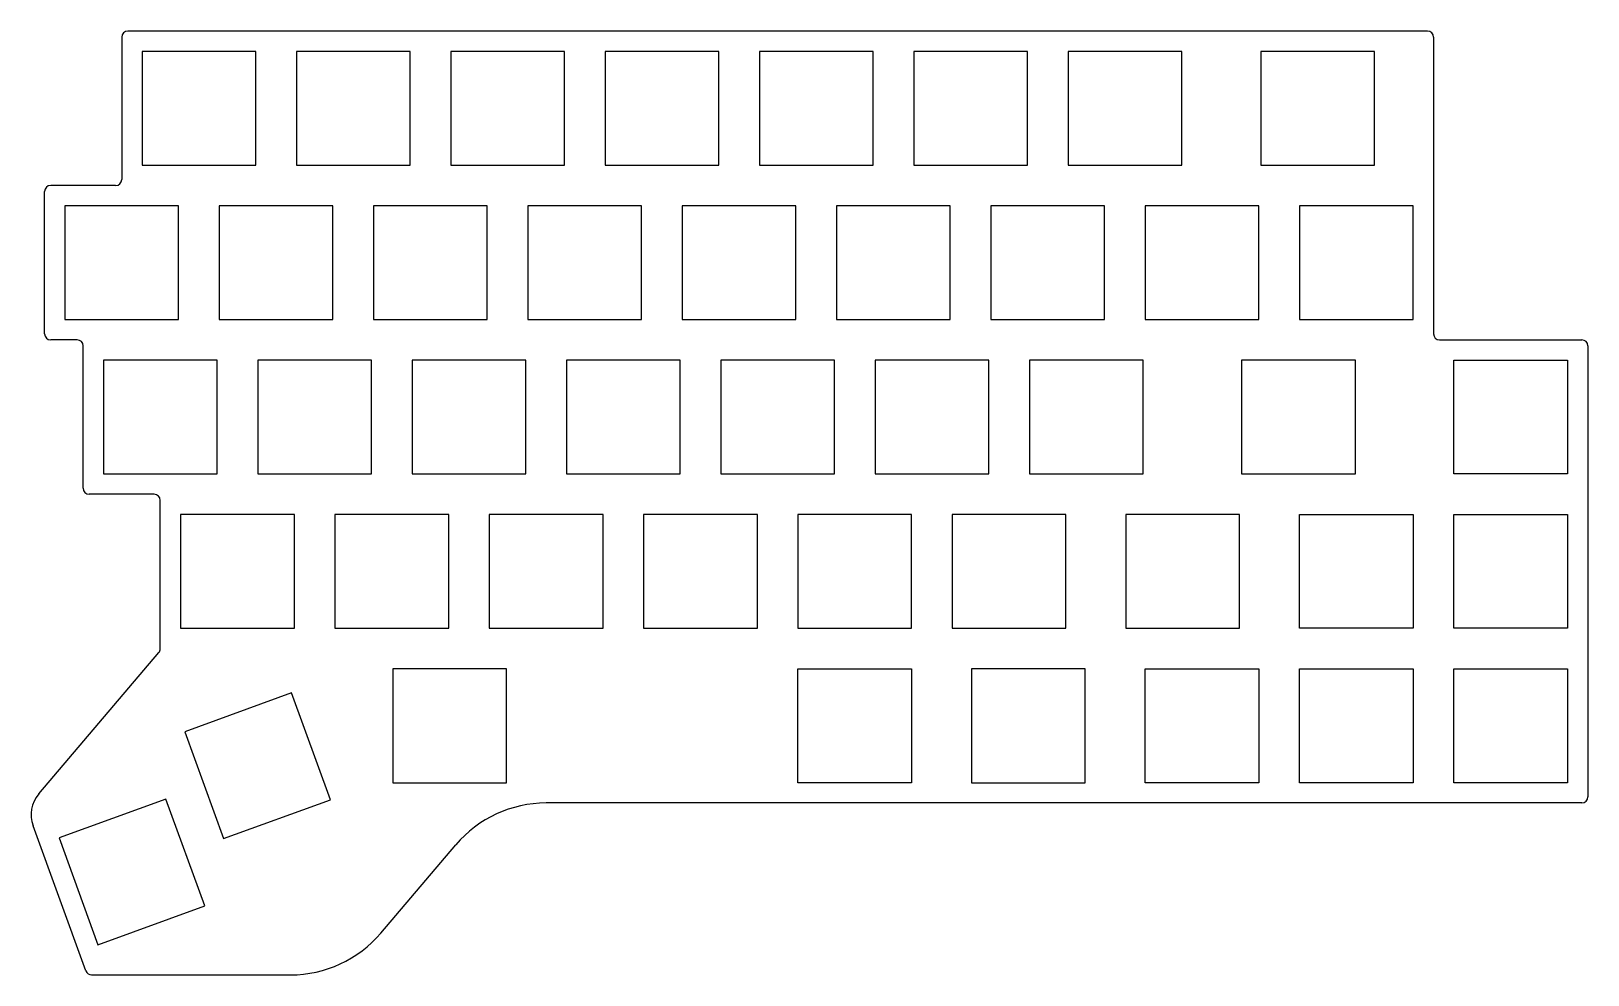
# Model space of a CAD drawing. Header units: millimetres. Extents: x 240 to 432, y -126 to -10.
import ezdxf

# ---------------------------------------------------------------- set-up
doc = ezdxf.new("R2010")
doc.units = ezdxf.units.MM
doc.layers.add('Sketch', color=7, linetype='CONTINUOUS')

msp = doc.modelspace()

# ---------------------------------------------------------------- linework, layer by layer
at = {"layer": 'Sketch'}
for p, q in [((251.392, -10.75), (251.392, -28.25)), ((412.142, -10), (252.142, -10)), ((412.892, -10.75), (412.892, -47.25)), ((267.892, -12.5), (253.892, -12.5)), ((253.892, -12.5), (253.892, -26.5)), ((267.892, -26.5), (267.892, -12.5)), ((286.892, -12.5), (272.892, -12.5)), ((272.892, -12.5), (272.892, -26.5)), ((286.892, -26.5), (286.892, -12.5)), ((305.892, -12.5), (291.892, -12.5)), ((291.892, -12.5), (291.892, -26.5)), ((305.892, -26.5), (305.892, -12.5)), ((324.892, -12.5), (310.892, -12.5)), ((310.892, -12.5), (310.892, -26.5)), ((324.892, -26.5), (324.892, -12.5)), ((343.892, -12.5), (329.892, -12.5)), ((329.892, -12.5), (329.892, -26.5)), ((343.892, -26.5), (343.892, -12.5)), ((362.892, -12.5), (348.892, -12.5)), ((348.892, -12.5), (348.892, -26.5)), ((362.892, -26.5), (362.892, -12.5)), ((381.892, -12.5), (367.892, -12.5)), ((367.892, -12.5), (367.892, -26.5)), ((381.892, -26.5), (381.892, -12.5)), ((405.642, -12.5), (391.642, -12.5)), ((391.642, -12.5), (391.642, -26.5)), ((405.642, -26.5), (405.642, -12.5)), ((253.892, -26.5), (267.892, -26.5)), ((272.892, -26.5), (286.892, -26.5)), ((291.892, -26.5), (305.892, -26.5)), ((310.892, -26.5), (324.892, -26.5)), ((329.892, -26.5), (343.892, -26.5)), ((348.892, -26.5), (362.892, -26.5)), ((367.892, -26.5), (381.892, -26.5)), ((391.642, -26.5), (405.642, -26.5)), ((241.892, -47.25), (241.892, -29.75)), ((250.642, -29), (242.642, -29)), ((258.392, -31.5), (244.392, -31.5)), ((244.392, -31.5), (244.392, -45.5)), ((258.392, -45.5), (258.392, -31.5)), ((277.392, -31.5), (263.392, -31.5)), ((263.392, -31.5), (263.392, -45.5)), ((277.392, -45.5), (277.392, -31.5)), ((296.392, -31.5), (282.392, -31.5)), ((282.392, -31.5), (282.392, -45.5)), ((296.392, -45.5), (296.392, -31.5)), ((315.392, -31.5), (301.392, -31.5)), ((301.392, -31.5), (301.392, -45.5)), ((315.392, -45.5), (315.392, -31.5)), ((334.392, -31.5), (320.392, -31.5)), ((320.392, -31.5), (320.392, -45.5)), ((334.392, -45.5), (334.392, -31.5)), ((353.392, -31.5), (339.392, -31.5)), ((339.392, -31.5), (339.392, -45.5)), ((353.392, -45.5), (353.392, -31.5)), ((372.392, -31.5), (358.392, -31.5)), ((358.392, -31.5), (358.392, -45.5)), ((372.392, -45.5), (372.392, -31.5)), ((391.392, -31.5), (377.392, -31.5)), ((377.392, -31.5), (377.392, -45.5)), ((391.392, -45.5), (391.392, -31.5)), ((410.392, -31.5), (396.392, -31.5)), ((396.392, -31.5), (396.392, -45.5)), ((410.392, -45.5), (410.392, -31.5)), ((244.392, -45.5), (258.392, -45.5)), ((263.392, -45.5), (277.392, -45.5)), ((282.392, -45.5), (296.392, -45.5)), ((301.392, -45.5), (315.392, -45.5)), ((320.392, -45.5), (334.392, -45.5)), ((339.392, -45.5), (353.392, -45.5)), ((358.392, -45.5), (372.392, -45.5)), ((377.392, -45.5), (391.392, -45.5)), ((396.392, -45.5), (410.392, -45.5)), ((245.892, -48), (242.642, -48)), ((246.642, -66.25), (246.642, -48.75)), ((413.642, -48), (431.142, -48)), ((431.892, -48.75), (431.892, -104.25)), ((263.142, -50.5), (249.142, -50.5)), ((249.142, -50.5), (249.142, -64.5)), ((263.142, -64.5), (263.142, -50.5)), ((282.142, -50.5), (268.142, -50.5)), ((268.142, -50.5), (268.142, -64.5)), ((282.142, -64.5), (282.142, -50.5)), ((301.142, -50.5), (287.142, -50.5)), ((287.142, -50.5), (287.142, -64.5)), ((301.142, -64.5), (301.142, -50.5)), ((320.142, -50.5), (306.142, -50.5)), ((306.142, -50.5), (306.142, -64.5)), ((320.142, -64.5), (320.142, -50.5)), ((339.142, -50.5), (325.142, -50.5)), ((325.142, -50.5), (325.142, -64.5)), ((339.142, -64.5), (339.142, -50.5)), ((358.142, -50.5), (344.142, -50.5)), ((344.142, -50.5), (344.142, -64.5)), ((358.142, -64.5), (358.142, -50.5)), ((377.142, -50.5), (363.142, -50.5)), ((363.142, -50.5), (363.142, -64.5)), ((377.142, -64.5), (377.142, -50.5)), ((403.267, -50.5), (389.267, -50.5)), ((389.267, -50.5), (389.267, -64.5)), ((403.267, -64.5), (403.267, -50.5)), ((415.392, -50.5), (429.392, -50.5)), ((415.392, -64.5), (415.392, -50.5)), ((429.392, -50.5), (429.392, -64.5)), ((249.142, -64.5), (263.142, -64.5)), ((268.142, -64.5), (282.142, -64.5)), ((287.142, -64.5), (301.142, -64.5)), ((306.142, -64.5), (320.142, -64.5)), ((325.142, -64.5), (339.142, -64.5)), ((344.142, -64.5), (358.142, -64.5)), ((363.142, -64.5), (377.142, -64.5)), ((389.267, -64.5), (403.267, -64.5)), ((429.392, -64.5), (415.392, -64.5)), ((255.392, -67), (247.392, -67)), ((256.142, -86), (256.142, -67.75)), ((272.642, -69.5), (258.642, -69.5)), ((258.642, -69.5), (258.642, -83.5)), ((272.642, -83.5), (272.642, -69.5)), ((277.642, -69.5), (277.642, -83.5)), ((291.642, -69.5), (277.642, -69.5)), ((291.642, -83.5), (291.642, -69.5)), ((310.642, -69.5), (296.642, -69.5)), ((296.642, -69.5), (296.642, -83.5)), ((310.642, -83.5), (310.642, -69.5)), ((329.642, -69.5), (315.642, -69.5)), ((315.642, -69.5), (315.642, -83.5)), ((329.642, -83.5), (329.642, -69.5)), ((348.642, -69.5), (334.642, -69.5)), ((334.642, -69.5), (334.642, -83.5)), ((348.642, -83.5), (348.642, -69.5)), ((367.642, -69.5), (353.642, -69.5)), ((353.642, -69.5), (353.642, -83.5)), ((367.642, -83.5), (367.642, -69.5)), ((389.017, -69.5), (375.017, -69.5)), ((375.017, -69.5), (375.017, -83.5)), ((389.017, -83.5), (389.017, -69.5)), ((396.392, -69.5), (410.392, -69.5)), ((396.392, -83.5), (396.392, -69.5)), ((410.392, -69.5), (410.392, -83.5)), ((415.392, -83.5), (415.392, -69.5)), ((415.392, -69.5), (429.392, -69.5)), ((429.392, -69.5), (429.392, -83.5)), ((258.642, -83.5), (272.642, -83.5)), ((277.642, -83.5), (291.642, -83.5)), ((296.642, -83.5), (310.642, -83.5)), ((315.642, -83.5), (329.642, -83.5)), ((334.642, -83.5), (348.642, -83.5)), ((353.642, -83.5), (367.642, -83.5)), ((375.017, -83.5), (389.017, -83.5)), ((410.392, -83.5), (396.392, -83.5)), ((429.392, -83.5), (415.392, -83.5)), ((241.179, -103.885), (255.964, -86.486)), ((298.767, -88.5), (284.767, -88.5)), ((284.767, -88.5), (284.767, -102.5)), ((298.767, -102.5), (298.767, -88.5)), ((334.642, -88.5), (348.642, -88.5)), ((334.642, -102.5), (334.642, -88.5)), ((348.642, -88.5), (348.642, -102.5)), ((370.017, -88.5), (356.017, -88.5)), ((356.017, -88.5), (356.017, -102.5)), ((370.017, -102.5), (370.017, -88.5)), ((377.392, -102.5), (377.392, -88.5)), ((377.392, -88.5), (391.392, -88.5)), ((391.392, -88.5), (391.392, -102.5)), ((396.392, -102.5), (396.392, -88.5)), ((396.392, -88.5), (410.392, -88.5)), ((410.392, -88.5), (410.392, -102.5)), ((415.392, -88.5), (429.392, -88.5)), ((415.392, -102.5), (415.392, -88.5)), ((429.392, -88.5), (429.392, -102.5)), ((272.295, -91.436), (259.139, -96.224)), ((277.083, -104.592), (272.295, -91.436)), ((259.139, -96.224), (263.928, -109.38)), ((284.767, -102.5), (298.767, -102.5)), ((348.642, -102.5), (334.642, -102.5)), ((356.017, -102.5), (370.017, -102.5)), ((391.392, -102.5), (377.392, -102.5)), ((410.392, -102.5), (396.392, -102.5)), ((429.392, -102.5), (415.392, -102.5)), ((256.835, -104.512), (243.679, -109.301)), ((261.623, -117.668), (256.835, -104.512)), ((263.928, -109.38), (277.083, -104.592)), ((431.142, -105), (303.642, -105)), ((246.973, -125.661), (240.475, -107.806)), ((243.679, -109.301), (248.468, -122.456)), ((283.289, -121.013), (292.526, -110.141)), ((248.468, -122.456), (261.623, -117.668)), ((247.678, -126.154), (272.173, -126.154))]:
    msp.add_line(p, q, dxfattribs=at)
for centre, radius, start, end in [((252.142, -10.75), 0.75, 90, 180), ((412.142, -10.75), 0.75, 0, 90), ((250.642, -28.25), 0.75, -90, 0), ((242.642, -29.75), 0.75, 90, 180), ((242.642, -47.25), 0.75, 180, -90), ((413.642, -47.25), 0.75, 180, -90), ((245.892, -48.75), 0.75, 0, 90), ((431.142, -48.75), 0.75, 0, 90), ((247.392, -66.25), 0.75, 180, -90), ((255.392, -67.75), 0.75, 0, 90), ((255.392, -86), 0.75, -40.3561, 0), ((244.199, -106.451), 3.963, 139.644, -160), ((303.642, -119.587), 14.587, 90, 139.644), ((431.142, -104.25), 0.75, -90, 0), ((272.173, -111.567), 14.587, -90, -40.3561), ((247.678, -125.404), 0.75, -160, -90)]:
    msp.add_arc(centre, radius, start, end, dxfattribs=at)

doc.saveas('drawing.dxf')
